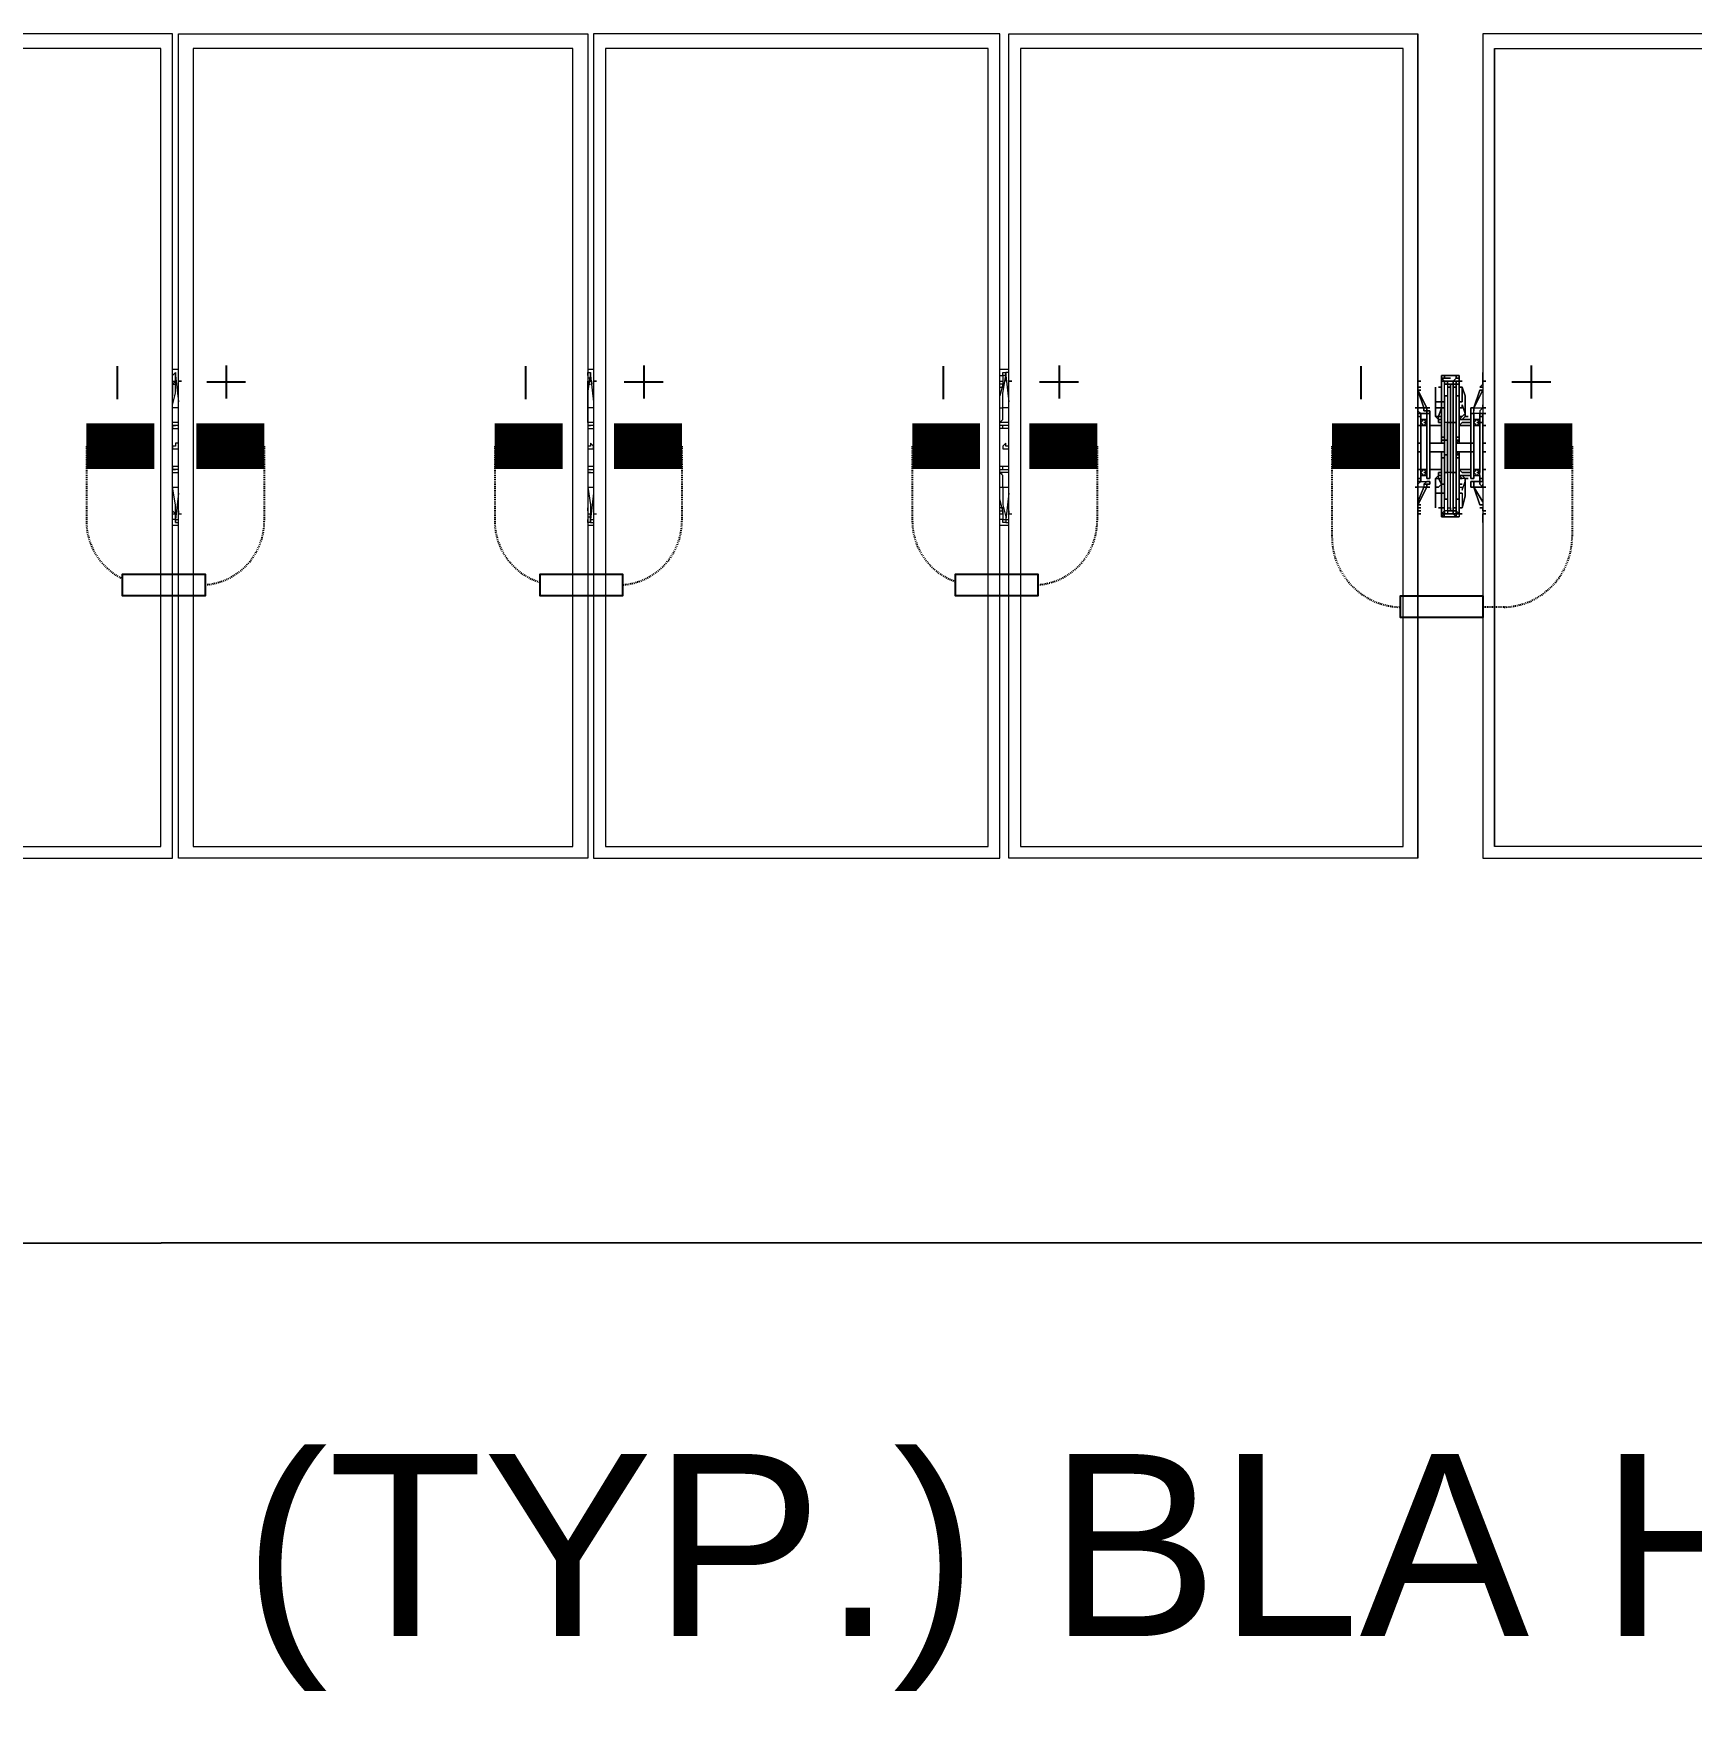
# Model space of a CAD drawing. Header units: feet. Extents: x -12372 to 90117, y -14865 to 4121.
# Drawn here: x 783.2 to 965.3, y 1225.2 to 1411.2 of the extents above; entities that cross this region are included whole.
import ezdxf
from ezdxf import colors
from ezdxf.entities.mleader import LeaderData, LeaderLine
from ezdxf.lldxf.tags import DXFTag
from ezdxf.math import Vec2, Vec3

# ---------------------------------------------------------------- set-up
doc = ezdxf.new("R2010")
doc.units = ezdxf.units.FT
doc.header["$MEASUREMENT"] = 0
doc.linetypes.add('HIDDEN', pattern=[0.375, 0.25, -0.125])
for name, color, linetype in [('E-DC HARNESS-POS', 10, 'DC HARNESS CABLE'), ('E-HARN-COMP', 8, 'Continuous'), ('E-TRNK-CABL-NEG', 6, 'HIDDEN'), ('E-TRUNK-CABLE-POS', 6, 'HIDDEN'), ('G-ANNO-TEXT', 1, 'Continuous'), ('Polarity-Text', 7, 'Continuous')]:
    doc.layers.add(name, color=color, linetype=linetype)
doc.styles.add('NEI-A', font='arial.ttf')
doc.styles.get("Standard").update_dxf_attribs({"font": 'arial.ttf'})
tags = doc.linetypes.add('DC HARNESS CABLE', pattern='A,0.5,-0.2,["DH",Standard,S=0.1,R=0,X=-0.1,Y=-0.05],-0.2', length=0.9).pattern_tags.tags
tags[6] = DXFTag(74, 10)

# ---------------------------------------------------------------- blocks, each defined once
blk = doc.blocks.new('A$Cc93f9aa1')
at = {"lineweight": 5}
for points in [[(3.13821, 0), (3.3682, 0), (3.3682, 0.46665), (3.13821, 0.46665)], [(3.60319, 0.46665), (3.60319, 0), (3.37153, 0), (3.37153, 0.46665)], [(3.83651, 0.46665), (3.60652, 0.46665), (3.60652, 0), (3.83651, 0)], [(4.07317, 0), (3.84151, 0), (3.84151, 0.46665), (4.07317, 0.46665)], [(4.10983, 0), (4.33982, 0), (4.33982, 0.46665), (4.10983, 0.46665)], [(3.36153, 0.00667), (3.36153, 0.45831), (3.14487, 0.45831), (3.14487, 0.00667)], [(3.59485, 0.45831), (3.37986, 0.45831), (3.37986, 0.00667), (3.59485, 0.00667)], [(3.82984, 0.00667), (3.82984, 0.45831), (3.61319, 0.45831), (3.61319, 0.00667)], [(4.06483, 0.00667), (4.06483, 0.45831), (3.84818, 0.45831), (3.84818, 0.00667)], [(4.1165, 0.45831), (4.33316, 0.45831), (4.33316, 0.00667), (4.1165, 0.00667)], [(3.36986, 0.27499), (3.36986, 0.27332)], [(4.07317, 0.26666), (4.07317, 0.26999), (4.07317, 0.27499), (4.07317, 0.26999)], [(4.09483, 0.26832), (4.0965, 0.26832), (4.09483, 0.26832), (4.09317, 0.26832), (4.09317, 0.26999), (4.09483, 0.26999), (4.0965, 0.26999), (4.09483, 0.26999), (4.09483, 0.26832), (4.09317, 0.26832), (4.0915, 0.26832), (4.08983, 0.26832), (4.08983, 0.26999), (4.08817, 0.26999), (4.0865, 0.26999), (4.08817, 0.26999), (4.08983, 0.26999), (4.08983, 0.26832), (4.0915, 0.26832), (4.0915, 0.26666), (4.0915, 0.24666), (4.08983, 0.24666), (4.08983, 0.21832), (4.08817, 0.21832), (4.08817, 0.24666), (4.08817, 0.21832), (4.08983, 0.21832), (4.08983, 0.24666), (4.0915, 0.24666), (4.0915, 0.26666), (4.08983, 0.26666), (4.0915, 0.26666), (4.0915, 0.26832), (4.08983, 0.26832), (4.08817, 0.26832), (4.08817, 0.26999), (4.0865, 0.26999), (4.0865, 0.27332), (4.0865, 0.27166), (4.08817, 0.26999), (4.0865, 0.26999), (4.08817, 0.26999), (4.08983, 0.26999), (4.0915, 0.26999), (4.08983, 0.26999), (4.08817, 0.26999), (4.0865, 0.27166), (4.08817, 0.27166), (4.0865, 0.27166), (4.08817, 0.27166), (4.08983, 0.27166), (4.0915, 0.27166), (4.08983, 0.27166), (4.08817, 0.27166), (4.0865, 0.27166), (4.0865, 0.27332), (4.0865, 0.26999), (4.08817, 0.26999), (4.08817, 0.26832), (4.08983, 0.26832), (4.0915, 0.26832), (4.09317, 0.26832), (4.09483, 0.26832), (4.09483, 0.26999), (4.09317, 0.26999), (4.09483, 0.27166), (4.0965, 0.27166), (4.09483, 0.27166), (4.09483, 0.27332), (4.0965, 0.27332), (4.09483, 0.27332), (4.09483, 0.27166), (4.09317, 0.26999), (4.09483, 0.26999), (4.09317, 0.26999), (4.0915, 0.26999), (4.08983, 0.26999), (4.0915, 0.26999), (4.09317, 0.26999), (4.09483, 0.26999), (4.0965, 0.26999), (4.0965, 0.27332), (4.09483, 0.27332), (4.08983, 0.27332), (4.0865, 0.27332), (4.08817, 0.27332), (4.0865, 0.27332), (4.08983, 0.27332), (4.09483, 0.27332), (4.0965, 0.27332), (4.0965, 0.26999), (4.09817, 0.26999), (4.0965, 0.26999), (4.09483, 0.26999), (4.09317, 0.26999), (4.09483, 0.26999), (4.0965, 0.26999), (4.0965, 0.26166), (4.09483, 0.26166), (4.0965, 0.26166), (4.0965, 0.23832), (4.09483, 0.23832), (4.0965, 0.23832), (4.0965, 0.23666), (4.09483, 0.23499), (4.0965, 0.23499), (4.09483, 0.23499), (4.10317, 0.23499), (4.10483, 0.23499), (4.10317, 0.23499), (4.10317, 0.22999), (4.10317, 0.23499), (4.09483, 0.23499), (4.0965, 0.23499), (4.09483, 0.23499), (4.0965, 0.23666), (4.0965, 0.23832), (4.0965, 0.26166), (4.0965, 0.26999), (4.09483, 0.26999), (4.0965, 0.26999), (4.09483, 0.26999), (4.09317, 0.26999), (4.09317, 0.26832)], [(4.0865, 0.23832), (4.08817, 0.23832), (4.0865, 0.23832), (4.0865, 0.26166), (4.0865, 0.26999), (4.0865, 0.26166)], [(4.0965, 0.27166), (4.09483, 0.27166)], [(4.10983, 0.26999), (4.10983, 0.26832), (4.10817, 0.26666), (4.10983, 0.26832), (4.10983, 0.26999), (4.10983, 0.27499)], [(4.07483, 0.25166), (4.07483, 0.24999), (4.07317, 0.24999), (4.07317, 0.25166), (4.07483, 0.25166), (4.07317, 0.25332), (4.07317, 0.25499), (4.0765, 0.25499), (4.07817, 0.25499), (4.07317, 0.26499), (4.07817, 0.25499), (4.0765, 0.25499), (4.0765, 0.25332), (4.07817, 0.25332), (4.07817, 0.25166)], [(4.08317, 0.26666), (4.08317, 0.25832), (4.08317, 0.25666), (4.08317, 0.25499), (4.0865, 0.25499), (4.08317, 0.25499), (4.08317, 0.25666), (4.08317, 0.25832), (4.0865, 0.25832), (4.0865, 0.26666), (4.0865, 0.25832), (4.0865, 0.25499), (4.08483, 0.24999), (4.08317, 0.24999), (4.08317, 0.25666), (4.08317, 0.24999), (4.08483, 0.24999), (4.0865, 0.25499), (4.0865, 0.25832), (4.08317, 0.25832)], [(4.08317, 0.26666), (4.08317, 0.24999)], [(4.08317, 0.25166), (4.08317, 0.24999), (4.08317, 0.25999), (4.08317, 0.24999)], [(4.0865, 0.26666), (4.08483, 0.26666)], [(4.08983, 0.26832), (4.08983, 0.24666), (4.08817, 0.24666), (4.08817, 0.26832)], [(4.08983, 0.26832), (4.08983, 0.24666), (4.08817, 0.24666), (4.08817, 0.26832)], [(4.08983, 0.26166), (4.08817, 0.26166)], [(4.08983, 0.26166), (4.08817, 0.26166)], [(4.09317, 0.21832), (4.09317, 0.24666), (4.09483, 0.24666), (4.09483, 0.26832), (4.09317, 0.26832), (4.09317, 0.24666), (4.0915, 0.24666), (4.0915, 0.21832), (4.09317, 0.21832), (4.09317, 0.19666), (4.0915, 0.19666), (4.08983, 0.19666), (4.0915, 0.19666), (4.09317, 0.19666), (4.09483, 0.19666), (4.09317, 0.19666), (4.09483, 0.19666), (4.09317, 0.19666), (4.09317, 0.21832), (4.0915, 0.21832), (4.0915, 0.24666), (4.09317, 0.24666), (4.09317, 0.26832), (4.09483, 0.26832), (4.09483, 0.24666), (4.09317, 0.24666), (4.09317, 0.21832), (4.09483, 0.21832), (4.09483, 0.24666), (4.09483, 0.21832)], [(4.09483, 0.26666), (4.09317, 0.26666)], [(4.0965, 0.26166), (4.09483, 0.26166)], [(4.0965, 0.25499), (4.0965, 0.25832), (4.09817, 0.25832), (4.09817, 0.26666), (4.0965, 0.26666), (4.09817, 0.26666), (4.09817, 0.25832), (4.0965, 0.25832), (4.0965, 0.26666), (4.0965, 0.25832), (4.0965, 0.25499), (4.09817, 0.25499), (4.09817, 0.25666), (4.09983, 0.25166), (4.09817, 0.25666), (4.09817, 0.25499)], [(4.09983, 0.24999), (4.09983, 0.26166), (4.09817, 0.26666), (4.09983, 0.26166), (4.09983, 0.24999), (4.09983, 0.25166)], [(4.09983, 0.24999), (4.09983, 0.25999), (4.09983, 0.24999), (4.09817, 0.24832), (4.09983, 0.24999), (4.1015, 0.24999)], [(4.10483, 0.25332), (4.10483, 0.25499), (4.10817, 0.26499), (4.10483, 0.25499), (4.10983, 0.25499), (4.10817, 0.25332), (4.10817, 0.25166), (4.10483, 0.25166), (4.10483, 0.25332), (4.10483, 0.25499), (4.10983, 0.25499), (4.10817, 0.25332), (4.10817, 0.25166), (4.10483, 0.25166)], [(4.07317, 0.25166), (4.07317, 0.24999), (4.07483, 0.24999), (4.07483, 0.25166), (4.07817, 0.25166), (4.07817, 0.25332), (4.0765, 0.25332), (4.0765, 0.25499), (4.07317, 0.25499), (4.07317, 0.25332), (4.07483, 0.25166)], [(4.07483, 0.21499), (4.07483, 0.21332), (4.07483, 0.21499), (4.07317, 0.21499), (4.07317, 0.24999), (4.07317, 0.21499)], [(4.07817, 0.25166), (4.07983, 0.25166), (4.07983, 0.25332), (4.07817, 0.25332), (4.07817, 0.25499), (4.07983, 0.25499), (4.07817, 0.25499), (4.07817, 0.25332), (4.0765, 0.25332), (4.07817, 0.25332), (4.07817, 0.25499), (4.07817, 0.25332), (4.07983, 0.25332), (4.07983, 0.25166), (4.07817, 0.25166), (4.07983, 0.25166), (4.07983, 0.21499), (4.07817, 0.21499), (4.07983, 0.21499), (4.07983, 0.25166)], [(4.08483, 0.24999), (4.08317, 0.24999), (4.08483, 0.24832), (4.08317, 0.24999), (4.08483, 0.24832)], [(4.0965, 0.25499), (4.0965, 0.24999), (4.0965, 0.24832), (4.09817, 0.24999), (4.0965, 0.24832), (4.0965, 0.24999), (4.09817, 0.24999), (4.09983, 0.25166), (4.09817, 0.24999), (4.0965, 0.24999)], [(4.09983, 0.24999), (4.09817, 0.24832), (4.0965, 0.24832), (4.10317, 0.24832), (4.0965, 0.24832), (4.09817, 0.24832), (4.09983, 0.24832), (4.09817, 0.24832)], [(4.09983, 0.25666), (4.09983, 0.25832)], [(4.10483, 0.25499), (4.10317, 0.25499), (4.10483, 0.25499), (4.10483, 0.25332), (4.10483, 0.25499), (4.10317, 0.25499)], [(4.10483, 0.21499), (4.10317, 0.21499), (4.10317, 0.25166), (4.10483, 0.25166), (4.10317, 0.25166), (4.10317, 0.25499), (4.10317, 0.25166), (4.10483, 0.25166), (4.10317, 0.25166), (4.10317, 0.21499)], [(4.1115, 0.25166), (4.10983, 0.25166), (4.10983, 0.24999), (4.10983, 0.25166), (4.10817, 0.25166), (4.10983, 0.25166)], [(4.10817, 0.24999), (4.10817, 0.25166), (4.10817, 0.24999), (4.10983, 0.24999), (4.10983, 0.21499), (4.10817, 0.21499), (4.10983, 0.21499), (4.10983, 0.24999)], [(4.07483, 0.24499), (4.07317, 0.24499), (4.07483, 0.24499), (4.0765, 0.24499), (4.07817, 0.24666), (4.07817, 0.24832), (4.0765, 0.24832), (4.07483, 0.24832), (4.07483, 0.24666)], [(4.0765, 0.24832), (4.07483, 0.24666), (4.0765, 0.24499), (4.07817, 0.24666)], [(4.07483, 0.24666), (4.07483, 0.24832), (4.0765, 0.24832), (4.07817, 0.24832), (4.07817, 0.24666), (4.0765, 0.24499), (4.07483, 0.24499)], [(4.0765, 0.24832), (4.07483, 0.24666), (4.0765, 0.24499), (4.07817, 0.24666)], [(4.0765, 0.24499), (4.07483, 0.24499), (4.07483, 0.24666), (4.07483, 0.24832), (4.0765, 0.24832), (4.07817, 0.24832), (4.07817, 0.24666), (4.07817, 0.24499), (4.0765, 0.24499), (4.07817, 0.24499), (4.07817, 0.24666), (4.0765, 0.24666), (4.07817, 0.24666), (4.0765, 0.24666), (4.07817, 0.24666), (4.0765, 0.24666), (4.07817, 0.24666), (4.0765, 0.24666), (4.07817, 0.24666), (4.0765, 0.24666), (4.07817, 0.24666), (4.0765, 0.24666), (4.07817, 0.24666), (4.0765, 0.24666), (4.07817, 0.24666), (4.0765, 0.24666), (4.07817, 0.24666), (4.07817, 0.24832), (4.0765, 0.24832), (4.07483, 0.24832), (4.07483, 0.24666), (4.07483, 0.24499)], [(4.07817, 0.24666), (4.0765, 0.24666)], [(4.07983, 0.24499), (4.0865, 0.24499)], [(4.08483, 0.24832), (4.08483, 0.24666), (4.0865, 0.24666), (4.08483, 0.24666), (4.08483, 0.24832), (4.0865, 0.24832), (4.08483, 0.24832), (4.0865, 0.24832)], [(4.0965, 0.24832), (4.09817, 0.24832)], [(4.10317, 0.24666), (4.09817, 0.24666), (4.0965, 0.24499), (4.10317, 0.24499), (4.0965, 0.24499), (4.09817, 0.24666)], [(4.1065, 0.24832), (4.10483, 0.24666), (4.1065, 0.24499), (4.10817, 0.24666)], [(4.10483, 0.24666), (4.10483, 0.24832), (4.1065, 0.24832), (4.10817, 0.24832), (4.10817, 0.24666), (4.1065, 0.24499), (4.10483, 0.24499), (4.10483, 0.24666), (4.10483, 0.24832), (4.10483, 0.24666), (4.10483, 0.24499), (4.1065, 0.24499), (4.10817, 0.24666), (4.10817, 0.24832), (4.1065, 0.24832), (4.10483, 0.24832)], [(4.1065, 0.24832), (4.10483, 0.24666), (4.1065, 0.24499), (4.10817, 0.24666)], [(4.1115, 0.24499), (4.10983, 0.24499)], [(3.37153, 0.23499), (3.36986, 0.23499), (3.36986, 0.23332), (3.3682, 0.23332), (3.3682, 0.23166), (3.36986, 0.23166), (3.37153, 0.23166), (3.37153, 0.23332)], [(3.60485, 0.23499), (3.60485, 0.23332), (3.60319, 0.23332), (3.60319, 0.23166), (3.60485, 0.23166), (3.60652, 0.23166), (3.60652, 0.23332)], [(3.83984, 0.23499), (3.83818, 0.23332), (3.83818, 0.23166), (3.84151, 0.23166), (3.84151, 0.23332), (3.83984, 0.23332)], [(4.07483, 0.23499), (4.07317, 0.23499)], [(4.07483, 0.23499), (4.07317, 0.23499)], [(4.07983, 0.23499), (4.08817, 0.23499), (4.0865, 0.23499), (4.08817, 0.23499), (4.07983, 0.23499), (4.07983, 0.22999)], [(4.0865, 0.23832), (4.0865, 0.23666), (4.0865, 0.23499), (4.08817, 0.23499), (4.0865, 0.23499), (4.0865, 0.23832), (4.0865, 0.23666), (4.08817, 0.23666), (4.0865, 0.23666), (4.0865, 0.23499), (4.08817, 0.23499), (4.0865, 0.23499)], [(4.0965, 0.23666), (4.0965, 0.23499), (4.09817, 0.23499), (4.0965, 0.23499), (4.0965, 0.23666), (4.09483, 0.23666), (4.0965, 0.23666), (4.0965, 0.23832), (4.0965, 0.23666), (4.09483, 0.23666)], [(4.1115, 0.23499), (4.10983, 0.23499)], [(4.1115, 0.23499), (4.10983, 0.23499)], [(4.07483, 0.22999), (4.07317, 0.22999)], [(4.07483, 0.22999), (4.07317, 0.22999)], [(4.08817, 0.22999), (4.07983, 0.22999), (4.08817, 0.22999), (4.0865, 0.22999), (4.08817, 0.22999), (4.0865, 0.22999)], [(4.0865, 0.22999), (4.08817, 0.22999), (4.0865, 0.22999), (4.0865, 0.22666), (4.0865, 0.22999), (4.0865, 0.22666)], [(4.0865, 0.22666), (4.0865, 0.20333), (4.0865, 0.19499), (4.0865, 0.20333), (4.0865, 0.22666), (4.08817, 0.22666)], [(4.10483, 0.22999), (4.10317, 0.22999), (4.09483, 0.22999), (4.0965, 0.22999), (4.09483, 0.22999), (4.0965, 0.22999), (4.0965, 0.22666), (4.0965, 0.22832), (4.09483, 0.22999), (4.10317, 0.22999)], [(4.0965, 0.22666), (4.0965, 0.22999), (4.09483, 0.22999), (4.0965, 0.22832)], [(4.0965, 0.22999), (4.09483, 0.22999)], [(4.0965, 0.22666), (4.09483, 0.22666), (4.0965, 0.22666), (4.0965, 0.20333), (4.09483, 0.20333), (4.0965, 0.20333)], [(4.09817, 0.22999), (4.0965, 0.22999)], [(4.1115, 0.22999), (4.10983, 0.22999)], [(4.1115, 0.22999), (4.10983, 0.22999)], [(4.07483, 0.21666), (4.0765, 0.21666), (4.07817, 0.21832), (4.07817, 0.21999), (4.0765, 0.21999), (4.07483, 0.21999), (4.07317, 0.21999), (4.07483, 0.21999), (4.07483, 0.21832), (4.07483, 0.21999), (4.07483, 0.21832), (4.07483, 0.21666), (4.0765, 0.21666)], [(4.07317, 0.21499), (4.07317, 0.21332)], [(4.0765, 0.21166), (4.0765, 0.20999), (4.07817, 0.20999), (4.07317, 0.19999), (4.07817, 0.20999), (4.0765, 0.20999), (4.07317, 0.20999), (4.07317, 0.21166), (4.07483, 0.21332), (4.07817, 0.21332), (4.0765, 0.21166), (4.0765, 0.20999), (4.07317, 0.20999), (4.07317, 0.21166), (4.07483, 0.21332), (4.07817, 0.21332)], [(4.0765, 0.21999), (4.07483, 0.21832), (4.0765, 0.21666), (4.07817, 0.21832)], [(4.0765, 0.21999), (4.07483, 0.21832), (4.0765, 0.21666), (4.07817, 0.21832)], [(4.0765, 0.21999), (4.07483, 0.21999), (4.0765, 0.21999), (4.07817, 0.21999), (4.07817, 0.21832), (4.07817, 0.21666), (4.0765, 0.21666), (4.07817, 0.21666), (4.07817, 0.21832), (4.0765, 0.21832), (4.07817, 0.21832), (4.0765, 0.21832), (4.07817, 0.21832), (4.0765, 0.21832), (4.07817, 0.21832), (4.0765, 0.21832), (4.07817, 0.21832), (4.0765, 0.21832), (4.07817, 0.21832), (4.0765, 0.21832), (4.07817, 0.21832), (4.0765, 0.21832), (4.07817, 0.21832), (4.0765, 0.21832), (4.07817, 0.21832), (4.07817, 0.21999), (4.0765, 0.21999), (4.07483, 0.21999), (4.07483, 0.21832), (4.07483, 0.21666), (4.07483, 0.21832), (4.07483, 0.21666), (4.0765, 0.21666), (4.07817, 0.21832), (4.07817, 0.21999)], [(4.07817, 0.21832), (4.0765, 0.21832)], [(4.07983, 0.20999), (4.07817, 0.20999), (4.07817, 0.21166), (4.0765, 0.21166), (4.07817, 0.21166), (4.07817, 0.20999)], [(4.07817, 0.21332), (4.07983, 0.21332), (4.07983, 0.21166), (4.07817, 0.21166), (4.07817, 0.20999), (4.07817, 0.21166), (4.07983, 0.21166), (4.07983, 0.21332)], [(4.0865, 0.21999), (4.07983, 0.21999)], [(4.08317, 0.21332), (4.08317, 0.20832), (4.08317, 0.21332), (4.08317, 0.21499), (4.08483, 0.21499), (4.08483, 0.21666), (4.08317, 0.21499), (4.08317, 0.21332), (4.08317, 0.21499), (4.08483, 0.21499), (4.0865, 0.21166), (4.08483, 0.20999), (4.08317, 0.20999), (4.08317, 0.20832), (4.08317, 0.20666), (4.08317, 0.20832), (4.08317, 0.20999), (4.08483, 0.20999), (4.0865, 0.21166), (4.08483, 0.21499), (4.08483, 0.21666), (4.08317, 0.21499), (4.08483, 0.21666), (4.08317, 0.21499), (4.08317, 0.20499), (4.08317, 0.21499)], [(4.0865, 0.21666), (4.08483, 0.21666), (4.08317, 0.21499), (4.08317, 0.20499), (4.08317, 0.21499), (4.08483, 0.21666), (4.0865, 0.21666), (4.08483, 0.21666), (4.0865, 0.21666), (4.08483, 0.21666), (4.0865, 0.21666), (4.08483, 0.21666)], [(4.0865, 0.21832), (4.08483, 0.21832), (4.08483, 0.21666), (4.08483, 0.21832)], [(4.09317, 0.19499), (4.09317, 0.19666), (4.09483, 0.19666), (4.09483, 0.21832), (4.09483, 0.19666), (4.09317, 0.19666), (4.09317, 0.19499), (4.09483, 0.19499)], [(4.09817, 0.21832), (4.10317, 0.21832), (4.09817, 0.21832), (4.0965, 0.21999), (4.10317, 0.21999), (4.0965, 0.21999)], [(4.0965, 0.21499), (4.0965, 0.21666), (4.10317, 0.21666), (4.0965, 0.21666)], [(4.0965, 0.21666), (4.09817, 0.21499), (4.0965, 0.21666), (4.09817, 0.21666)], [(4.09983, 0.21666), (4.09817, 0.21666), (4.09983, 0.21499), (4.09817, 0.21666), (4.0965, 0.21666), (4.09817, 0.21666)], [(4.09817, 0.19833), (4.0965, 0.19833), (4.09817, 0.19833), (4.09983, 0.20499), (4.09983, 0.21499), (4.09983, 0.21332), (4.09983, 0.21499), (4.09983, 0.20499)], [(4.09817, 0.20832), (4.09983, 0.21332), (4.09983, 0.21499), (4.0965, 0.21499), (4.0965, 0.21166), (4.0965, 0.20999), (4.09817, 0.20999)], [(4.09817, 0.20832), (4.09983, 0.21332), (4.09983, 0.21499), (4.0965, 0.21499), (4.0965, 0.21166), (4.0965, 0.20999), (4.09817, 0.20999)], [(4.09817, 0.21666), (4.09983, 0.21499)], [(4.09983, 0.21499), (4.09983, 0.20499), (4.09983, 0.21499), (4.1015, 0.21499)], [(4.10483, 0.21332), (4.10317, 0.21332), (4.10317, 0.20999), (4.10483, 0.20999), (4.10483, 0.21166), (4.10483, 0.21332), (4.10483, 0.21166), (4.10483, 0.20999), (4.10317, 0.20999), (4.10317, 0.21332), (4.10483, 0.21332), (4.10817, 0.21332), (4.10817, 0.21499), (4.10817, 0.21332)], [(4.10317, 0.20999), (4.10483, 0.20999), (4.10483, 0.21166), (4.10483, 0.20999)], [(4.10483, 0.21999), (4.10483, 0.21832), (4.10483, 0.21666), (4.1065, 0.21666), (4.10817, 0.21832), (4.10817, 0.21999), (4.1065, 0.21999)], [(4.1065, 0.21999), (4.10483, 0.21832), (4.1065, 0.21666), (4.10817, 0.21832)], [(4.10483, 0.21999), (4.10483, 0.21832), (4.10483, 0.21666), (4.10483, 0.21832), (4.10483, 0.21999), (4.1065, 0.21999)], [(4.1065, 0.21999), (4.10483, 0.21832), (4.1065, 0.21666), (4.10817, 0.21832)], [(4.10483, 0.20999), (4.10983, 0.20999), (4.10817, 0.21166), (4.10817, 0.21332), (4.10983, 0.21332), (4.10983, 0.21499), (4.10983, 0.21332), (4.10817, 0.21332), (4.10817, 0.21166), (4.10983, 0.20999), (4.10483, 0.20999), (4.10817, 0.19999)], [(4.10817, 0.21999), (4.10817, 0.21832), (4.10817, 0.21999), (4.1065, 0.21999)], [(4.10817, 0.21832), (4.1065, 0.21832)], [(4.10817, 0.21832), (4.1065, 0.21832)], [(4.1115, 0.21999), (4.10983, 0.21999)], [(4.08317, 0.19833), (4.08317, 0.20499), (4.08317, 0.19833), (4.08317, 0.20666), (4.0865, 0.20666), (4.0865, 0.19833), (4.08483, 0.19833), (4.0865, 0.19833), (4.0865, 0.20666), (4.08317, 0.20666)], [(4.0865, 0.20999), (4.0865, 0.20666)], [(4.08983, 0.20333), (4.08817, 0.20333)], [(4.08983, 0.20333), (4.08817, 0.20333)], [(4.09483, 0.19499), (4.09483, 0.19666), (4.09483, 0.19499), (4.0965, 0.19499), (4.0965, 0.19333), (4.09483, 0.19333), (4.0965, 0.19333), (4.09483, 0.19333), (4.09483, 0.19499), (4.0965, 0.19499), (4.0965, 0.20333), (4.0965, 0.19499), (4.09817, 0.19499), (4.0965, 0.19499), (4.0965, 0.19333), (4.09483, 0.19333), (4.09317, 0.19499), (4.0915, 0.19499), (4.09317, 0.19499), (4.09483, 0.19499), (4.09317, 0.19499)], [(4.0965, 0.20333), (4.09483, 0.20333)], [(4.0965, 0.20666), (4.0965, 0.20999)], [(4.09817, 0.19833), (4.0965, 0.19833), (4.0965, 0.20666), (4.09817, 0.20666)], [(4.09817, 0.19833), (4.0965, 0.19833), (4.0965, 0.20666), (4.09817, 0.20666)], [(4.09983, 0.20666), (4.09983, 0.20832)], [(4.07317, 0.19666), (4.07317, 0.19833)], [(4.07317, 0.18999), (4.07317, 0.19499)], [(4.08817, 0.19833), (4.0865, 0.19833)], [(4.09317, 0.19333), (4.08817, 0.19333), (4.0865, 0.19333), (4.08817, 0.19333), (4.0865, 0.19333), (4.0865, 0.19499), (4.08817, 0.19499), (4.08817, 0.19666), (4.08817, 0.19499), (4.0865, 0.19499), (4.0865, 0.19333), (4.08817, 0.19333)], [(4.0915, 0.19833), (4.0915, 0.19666), (4.08983, 0.19666), (4.0915, 0.19666)], [(4.09483, 0.19833), (4.09317, 0.19833)], [(4.0965, 0.19499), (4.09483, 0.19499), (4.09483, 0.19333), (4.0965, 0.19333), (4.09483, 0.19333), (4.09317, 0.19499), (4.09483, 0.19499), (4.09317, 0.19499), (4.09483, 0.19499), (4.09483, 0.19666)], [(4.10817, 0.19833), (4.10983, 0.19833), (4.10983, 0.19666), (4.10983, 0.19833)], [(4.10983, 0.18999), (4.10983, 0.19499)]]:
    blk.add_lwpolyline(points, close=True, dxfattribs=at)
for points in [[(4.07317, 0), (4.07317, 0.46665)], [(4.10983, 0.46665), (4.10983, 0)], [(4.06483, 0.00667), (4.06483, 0.45831)], [(4.1165, 0.45831), (4.1165, 0.00667)], [(3.37153, 0.27666), (3.3682, 0.27666)], [(3.36986, 0.25499), (3.3682, 0.25499), (3.3682, 0.25666), (3.36986, 0.26332), (3.36986, 0.27332), (3.36986, 0.26999), (3.3682, 0.26832)], [(3.37153, 0.26999), (3.37153, 0.27332)], [(3.60652, 0.27666), (3.60319, 0.27666)], [(3.60485, 0.26999), (3.60485, 0.27332), (3.60485, 0.27499), (3.60485, 0.27332), (3.60485, 0.27166), (3.60319, 0.27166), (3.60319, 0.26832)], [(3.60485, 0.25499), (3.60319, 0.25499), (3.60319, 0.26332), (3.60485, 0.27332)], [(3.84151, 0.27666), (3.83651, 0.27666)], [(3.83651, 0.25499), (3.83818, 0.25499), (3.83818, 0.26332), (3.83984, 0.27332)], [(3.84151, 0.27499), (3.83984, 0.27499), (3.83984, 0.27332), (3.83818, 0.27332), (3.83818, 0.26999), (3.83818, 0.26832)], [(3.83984, 0.26999), (3.83984, 0.27332), (3.83984, 0.27499)], [(4.08817, 0.26999), (4.08983, 0.26999), (4.08817, 0.26999)], [(4.08817, 0.26999), (4.08983, 0.26999), (4.08817, 0.26999)], [(4.09483, 0.26999), (4.09483, 0.26999)], [(4.09483, 0.26999), (4.09483, 0.26999)], [(4.07317, 0.26666), (4.07317, 0.26666)], [(4.07317, 0.26666), (4.07317, 0.26666)], [(4.08317, 0.25999), (4.08317, 0.25999)], [(4.08317, 0.25999), (4.08317, 0.25999)], [(4.09817, 0.25999), (4.09817, 0.25999)], [(4.09817, 0.25999), (4.09817, 0.25999)], [(4.10983, 0.26666), (4.10983, 0.26666)], [(4.10983, 0.26666), (4.10983, 0.26666)], [(3.36986, 0.24666), (3.3682, 0.24666), (3.3682, 0.25499)], [(3.60485, 0.24666), (3.60319, 0.24666), (3.60319, 0.25499)], [(3.83984, 0.24666), (3.83818, 0.24666), (3.83651, 0.24666), (3.83818, 0.24832), (3.83818, 0.25499)], [(4.07817, 0.25166), (4.07817, 0.25166)], [(4.07817, 0.25166), (4.07817, 0.25166)], [(4.07983, 0.25166), (4.07983, 0.25166)], [(4.07983, 0.25166), (4.07983, 0.25166)], [(4.08317, 0.24999), (4.08483, 0.24832)], [(4.08317, 0.24999), (4.08483, 0.24832)], [(4.08317, 0.24999), (4.08483, 0.24832)], [(4.08317, 0.24999), (4.08483, 0.24999)], [(4.08483, 0.24832), (4.08483, 0.24999)], [(4.10317, 0.25166), (4.10317, 0.25166)], [(4.10317, 0.25166), (4.10317, 0.25166)], [(3.37153, 0.24666), (3.3682, 0.24666)], [(3.37153, 0.24499), (3.3682, 0.24499), (3.36986, 0.24499)], [(3.3682, 0.24499), (3.3682, 0.24332), (3.37153, 0.24332)], [(3.60652, 0.24666), (3.60319, 0.24666)], [(3.60652, 0.24499), (3.60319, 0.24499), (3.60485, 0.24499)], [(3.60319, 0.24499), (3.60319, 0.24332), (3.60652, 0.24332)], [(3.84151, 0.24666), (3.83651, 0.24666)], [(3.84151, 0.24499), (3.83818, 0.24499), (3.83651, 0.24499)], [(3.84151, 0.24332), (3.83818, 0.24332), (3.83651, 0.24332)], [(3.83818, 0.24332), (3.83818, 0.24499)], [(4.07483, 0.24832), (4.07483, 0.24832)], [(4.07483, 0.24832), (4.07483, 0.24832)], [(4.07483, 0.24666), (4.07483, 0.24666)], [(4.07483, 0.24666), (4.07483, 0.24666)], [(4.07483, 0.24499), (4.07483, 0.24499)], [(4.07483, 0.24499), (4.07483, 0.24499)], [(4.0765, 0.24832), (4.0765, 0.24832)], [(4.0765, 0.24832), (4.0765, 0.24832)], [(4.0765, 0.24499), (4.07817, 0.24499)], [(4.0765, 0.24499), (4.0765, 0.24499)], [(4.0765, 0.24499), (4.07817, 0.24499)], [(4.0765, 0.24499), (4.0765, 0.24499)], [(4.07817, 0.24832), (4.07817, 0.24832)], [(4.07817, 0.24832), (4.07817, 0.24832)], [(4.07817, 0.24666), (4.07817, 0.24666)], [(4.07817, 0.24666), (4.07817, 0.24666)], [(4.07817, 0.24499), (4.07817, 0.24499)], [(4.07817, 0.24499), (4.07817, 0.24499)], [(4.0865, 0.24832), (4.08483, 0.24832)], [(4.0865, 0.24832), (4.08483, 0.24832)], [(4.08483, 0.24832), (4.0865, 0.24832)], [(4.08483, 0.24832), (4.0865, 0.24832)], [(4.10483, 0.24832), (4.1065, 0.24832), (4.10817, 0.24832), (4.10817, 0.24666), (4.10817, 0.24499), (4.1065, 0.24499), (4.10483, 0.24499), (4.10483, 0.24666), (4.10483, 0.24499)], [(4.10483, 0.24832), (4.10483, 0.24832)], [(4.10483, 0.24499), (4.1065, 0.24499), (4.10817, 0.24499), (4.10817, 0.24666), (4.1065, 0.24666), (4.10817, 0.24666), (4.1065, 0.24666), (4.10817, 0.24666), (4.1065, 0.24666), (4.10817, 0.24666), (4.1065, 0.24666), (4.10817, 0.24666), (4.1065, 0.24666), (4.10817, 0.24666), (4.1065, 0.24666), (4.10817, 0.24666), (4.1065, 0.24666), (4.10817, 0.24666), (4.1065, 0.24666), (4.10817, 0.24666), (4.1065, 0.24666), (4.10817, 0.24666), (4.10983, 0.24666), (4.10817, 0.24666), (4.10817, 0.24832), (4.1065, 0.24832), (4.10483, 0.24832)], [(4.10483, 0.24832), (4.10483, 0.24832)], [(4.10483, 0.24666), (4.10483, 0.24666)], [(4.10483, 0.24666), (4.10483, 0.24666)], [(4.10483, 0.24499), (4.10483, 0.24499)], [(4.10483, 0.24499), (4.10483, 0.24499)], [(4.1065, 0.24832), (4.1065, 0.24832)], [(4.1065, 0.24832), (4.1065, 0.24832)], [(4.1065, 0.24499), (4.1065, 0.24499)], [(4.1065, 0.24499), (4.1065, 0.24499)], [(4.10817, 0.24832), (4.10817, 0.24832)], [(4.10817, 0.24832), (4.10817, 0.24832)], [(4.10817, 0.24666), (4.10817, 0.24666)], [(4.10817, 0.24666), (4.10817, 0.24666)], [(4.10817, 0.24499), (4.10817, 0.24499)], [(4.10817, 0.24499), (4.10817, 0.24499)], [(3.37153, 0.22166), (3.3682, 0.22166), (3.3682, 0.21999)], [(3.60652, 0.22166), (3.60319, 0.22166), (3.60319, 0.21999), (3.60652, 0.21999)], [(3.84151, 0.22166), (3.83818, 0.22166), (3.83651, 0.22166)], [(3.83818, 0.21999), (3.83818, 0.22166)], [(4.0865, 0.22999), (4.08817, 0.22999)], [(4.0865, 0.22999), (4.08817, 0.22999)], [(4.0865, 0.22999), (4.08817, 0.22999)], [(4.0865, 0.22999), (4.08817, 0.22999)], [(4.0965, 0.22999), (4.09817, 0.22999)], [(4.0965, 0.22999), (4.09817, 0.22999)], [(3.37153, 0.21999), (3.3682, 0.21999), (3.36986, 0.21999)], [(3.36986, 0.19166), (3.36986, 0.19999), (3.3682, 0.20999), (3.3682, 0.21832), (3.36986, 0.21832)], [(3.3682, 0.21832), (3.37153, 0.21832)], [(3.60485, 0.21832), (3.60319, 0.21832), (3.60319, 0.20999), (3.60485, 0.19999), (3.60485, 0.19166), (3.60652, 0.19166)], [(3.60319, 0.21832), (3.60652, 0.21832)], [(3.83651, 0.21999), (3.83818, 0.21999), (3.84151, 0.21999)], [(3.83818, 0.20999), (3.83818, 0.21666), (3.83651, 0.21832), (3.83818, 0.21832), (3.83651, 0.21832)], [(3.84151, 0.21832), (3.83818, 0.21832)], [(4.07317, 0.21332), (4.07483, 0.21332), (4.07317, 0.21332)], [(4.07317, 0.21332), (4.07483, 0.21332), (4.07317, 0.21332)], [(4.07483, 0.21999), (4.07483, 0.21999)], [(4.07483, 0.21999), (4.07483, 0.21999)], [(4.07483, 0.21832), (4.07483, 0.21832)], [(4.07483, 0.21832), (4.07483, 0.21832)], [(4.07483, 0.21666), (4.07483, 0.21666)], [(4.07483, 0.21666), (4.07483, 0.21666)], [(4.0765, 0.21999), (4.0765, 0.21999)], [(4.0765, 0.21999), (4.0765, 0.21999)], [(4.0765, 0.21666), (4.0765, 0.21666)], [(4.0765, 0.21666), (4.0765, 0.21666)], [(4.07817, 0.21999), (4.07817, 0.21999)], [(4.07817, 0.21999), (4.07817, 0.21999)], [(4.07817, 0.21832), (4.07817, 0.21832)], [(4.07817, 0.21832), (4.07817, 0.21832)], [(4.07817, 0.21666), (4.07817, 0.21666)], [(4.07817, 0.21666), (4.07817, 0.21666)], [(4.07817, 0.21499), (4.07817, 0.21499)], [(4.07817, 0.21499), (4.07817, 0.21499)], [(4.07983, 0.21499), (4.07983, 0.21499)], [(4.07983, 0.21499), (4.07983, 0.21499)], [(4.08983, 0.21832), (4.08983, 0.19666), (4.08817, 0.19666), (4.08817, 0.21832)], [(4.08983, 0.21832), (4.08983, 0.19666), (4.08817, 0.19666), (4.08817, 0.21832)], [(4.0915, 0.21832), (4.08983, 0.21832)], [(4.0915, 0.21832), (4.08983, 0.21832)], [(4.0915, 0.19833), (4.0915, 0.21832)], [(4.0915, 0.19833), (4.0915, 0.21832)], [(4.10317, 0.21499), (4.10317, 0.21499)], [(4.10317, 0.21499), (4.10317, 0.21499)], [(4.10483, 0.21832), (4.10483, 0.21999)], [(4.1065, 0.21999), (4.10483, 0.21999)], [(4.10483, 0.21999), (4.10483, 0.21999)], [(4.10483, 0.21999), (4.10483, 0.21999)], [(4.10483, 0.21666), (4.10483, 0.21832)], [(4.10483, 0.21832), (4.10483, 0.21832)], [(4.10483, 0.21832), (4.10483, 0.21832)], [(4.10483, 0.21666), (4.1065, 0.21666)], [(4.10483, 0.21666), (4.10483, 0.21666)], [(4.10483, 0.21666), (4.1065, 0.21666)], [(4.10483, 0.21666), (4.1065, 0.21666)], [(4.10483, 0.21666), (4.10483, 0.21666)], [(4.10483, 0.21499), (4.10483, 0.21499)], [(4.10483, 0.21499), (4.10483, 0.21499)], [(4.10817, 0.21999), (4.1065, 0.21999)], [(4.1065, 0.21999), (4.1065, 0.21999)], [(4.1065, 0.21999), (4.1065, 0.21999)], [(4.1065, 0.21832), (4.10817, 0.21832)], [(4.1065, 0.21832), (4.10817, 0.21832)], [(4.1065, 0.21832), (4.10817, 0.21832)], [(4.1065, 0.21832), (4.10817, 0.21832)], [(4.1065, 0.21832), (4.10817, 0.21832)], [(4.1065, 0.21832), (4.10817, 0.21832)], [(4.1065, 0.21832), (4.10817, 0.21832)], [(4.1065, 0.21832), (4.10817, 0.21832)], [(4.1065, 0.21832), (4.10817, 0.21832)], [(4.1065, 0.21832), (4.10817, 0.21832)], [(4.1065, 0.21832), (4.10817, 0.21832)], [(4.1065, 0.21832), (4.10817, 0.21832)], [(4.1065, 0.21832), (4.10817, 0.21832)], [(4.1065, 0.21666), (4.10817, 0.21832)], [(4.1065, 0.21832), (4.10817, 0.21832)], [(4.1065, 0.21666), (4.10817, 0.21666)], [(4.1065, 0.21666), (4.1065, 0.21666)], [(4.1065, 0.21666), (4.10817, 0.21666)], [(4.1065, 0.21666), (4.1065, 0.21666)], [(4.10817, 0.21999), (4.10817, 0.21999)], [(4.10817, 0.21832), (4.10817, 0.21999)], [(4.10817, 0.21999), (4.10817, 0.21999)], [(4.10817, 0.21832), (4.10817, 0.21832)], [(4.10817, 0.21666), (4.10817, 0.21832)], [(4.10817, 0.21832), (4.10817, 0.21832)], [(4.10817, 0.21666), (4.10817, 0.21832)], [(4.10817, 0.21666), (4.10817, 0.21666)], [(4.10817, 0.21666), (4.10817, 0.21666)], [(3.83651, 0.20999), (3.83818, 0.20999), (3.83818, 0.19999), (3.83984, 0.19333), (3.83984, 0.19166), (3.84151, 0.19166)], [(4.08317, 0.20499), (4.08317, 0.20499)], [(4.08317, 0.20499), (4.08317, 0.20499)], [(4.09817, 0.20499), (4.09817, 0.20499)], [(4.09817, 0.20499), (4.09817, 0.20499)], [(3.3682, 0.19666), (3.36986, 0.19499), (3.36986, 0.18999), (3.36986, 0.19166), (3.37153, 0.19166), (3.37153, 0.19499)], [(3.60319, 0.19666), (3.60319, 0.19333), (3.60485, 0.19333), (3.60485, 0.18999), (3.60485, 0.19166), (3.60485, 0.19499)], [(3.83818, 0.19666), (3.83818, 0.19499), (3.83818, 0.19166), (3.83984, 0.19166), (3.83984, 0.18999), (3.84151, 0.18999)], [(3.83984, 0.19499), (3.83984, 0.19166), (3.83984, 0.18999)], [(4.07317, 0.19833), (4.07317, 0.19833)], [(4.07317, 0.19833), (4.07317, 0.19833)], [(4.07317, 0.19499), (4.07317, 0.19499)], [(4.07317, 0.19499), (4.07317, 0.19499)], [(4.08483, 0.19833), (4.08483, 0.19833)], [(4.08483, 0.19833), (4.08483, 0.19833)], [(4.0865, 0.19499), (4.08817, 0.19666)], [(4.0865, 0.19499), (4.08817, 0.19666)], [(4.0865, 0.19333), (4.08817, 0.19499)], [(4.0865, 0.19499), (4.08817, 0.19499)], [(4.0865, 0.19333), (4.08817, 0.19499)], [(4.0865, 0.19499), (4.08817, 0.19499)], [(4.0865, 0.19333), (4.08817, 0.19333)], [(4.0865, 0.19333), (4.08817, 0.19333)], [(4.0865, 0.19333), (4.08817, 0.19333)], [(4.0865, 0.19333), (4.08817, 0.19333)], [(4.08817, 0.19499), (4.08817, 0.19666)], [(4.08817, 0.19499), (4.08817, 0.19666)], [(4.08817, 0.19499), (4.08983, 0.19499)], [(4.08817, 0.19499), (4.08983, 0.19499)], [(4.08817, 0.19499), (4.08983, 0.19499)], [(4.08817, 0.19499), (4.08983, 0.19499)], [(4.08817, 0.19499), (4.08817, 0.19499)], [(4.08817, 0.19333), (4.08817, 0.19499)], [(4.08817, 0.19499), (4.08983, 0.19499)], [(4.08817, 0.19499), (4.08983, 0.19499)], [(4.08817, 0.19499), (4.08983, 0.19499)], [(4.08817, 0.19499), (4.08983, 0.19499)], [(4.08817, 0.19499), (4.08817, 0.19499)], [(4.08817, 0.19333), (4.08817, 0.19499)], [(4.08983, 0.19833), (4.0915, 0.19833)], [(4.08983, 0.19833), (4.0915, 0.19833)], [(4.08983, 0.19666), (4.08983, 0.19499)], [(4.08983, 0.19666), (4.08983, 0.19499)], [(4.08983, 0.19499), (4.0915, 0.19499)], [(4.08983, 0.19499), (4.0915, 0.19499)], [(4.08983, 0.19499), (4.0915, 0.19499)], [(4.08983, 0.19499), (4.0915, 0.19499)], [(4.09483, 0.19333), (4.09317, 0.19333)], [(4.09317, 0.19333), (4.09483, 0.19333)], [(4.09483, 0.19333), (4.09317, 0.19333)], [(4.09317, 0.19333), (4.09483, 0.19333)], [(4.09483, 0.19666), (4.09483, 0.19499), (4.0965, 0.19499)], [(4.0965, 0.19499), (4.09483, 0.19666)], [(4.09817, 0.19833), (4.09817, 0.19833)], [(4.09817, 0.19833), (4.09817, 0.19833)], [(4.10983, 0.19833), (4.10983, 0.19833)], [(4.10983, 0.19833), (4.10983, 0.19833)], [(4.10983, 0.19499), (4.10983, 0.19499)], [(4.10983, 0.19499), (4.10983, 0.19499)], [(3.37153, 0.18833), (3.3682, 0.18833)], [(3.36986, 0.18999), (3.37153, 0.18999)], [(3.60652, 0.18833), (3.60319, 0.18833)], [(3.60485, 0.18999), (3.60652, 0.18999)], [(3.84151, 0.18833), (3.83651, 0.18833)]]:
    blk.add_lwpolyline(points, dxfattribs=at)
at = {"color": 8, "lineweight": 5, "true_color": 0x808080}
for points in [[(3.37153, 0.27666), (3.3682, 0.27666)], [(3.3682, 0.27332), (3.36986, 0.27499)], [(3.3682, 0.26999), (3.36986, 0.26999), (3.3682, 0.26832), (3.3682, 0.26166)], [(3.36986, 0.27332), (3.37153, 0.25832)], [(3.37153, 0.27332), (3.37153, 0.27332)], [(3.37153, 0.26832), (3.37153, 0.26999)], [(3.60652, 0.27666), (3.60319, 0.27666)], [(3.60319, 0.27332), (3.60319, 0.27499), (3.60485, 0.27499)], [(3.60319, 0.26166), (3.60319, 0.26999), (3.60485, 0.26999)], [(3.60485, 0.27332), (3.60485, 0.27332)], [(3.60485, 0.27332), (3.60652, 0.25832)], [(3.60652, 0.26832), (3.60652, 0.26999)], [(3.84151, 0.27666), (3.83651, 0.27666)], [(3.83651, 0.27332), (3.83818, 0.27332), (3.83818, 0.27499), (3.83984, 0.27499)], [(3.83651, 0.26999), (3.83818, 0.26999), (3.83818, 0.26832), (3.83651, 0.26166)], [(3.83984, 0.27332), (3.83984, 0.27332)], [(3.83984, 0.27332), (3.84151, 0.25832)], [(3.84151, 0.26832), (3.84151, 0.26999)], [(4.08817, 0.27166), (4.08817, 0.27166)], [(4.08817, 0.27166), (4.08817, 0.27166)], [(4.08817, 0.26999), (4.08983, 0.26999)], [(4.08817, 0.26999), (4.08983, 0.26999)], [(4.09483, 0.27166), (4.09483, 0.27166)], [(4.09483, 0.27166), (4.09483, 0.27166)], [(3.3682, 0.26666), (3.3682, 0.26832), (3.36986, 0.26832)], [(3.60319, 0.26666), (3.60319, 0.26832), (3.60485, 0.26832)], [(3.83651, 0.26666), (3.83818, 0.26666), (3.83818, 0.26832), (3.83651, 0.26832)], [(3.37153, 0.25499), (3.3682, 0.25499)], [(3.60652, 0.25499), (3.60319, 0.25499)], [(3.84151, 0.25499), (3.83818, 0.25499)], [(3.3682, 0.20999), (3.37153, 0.20999)], [(3.3682, 0.19499), (3.36986, 0.19499), (3.3682, 0.19666), (3.3682, 0.20333)], [(3.37153, 0.20666), (3.36986, 0.19166)], [(3.60319, 0.20999), (3.60652, 0.20999)], [(3.60319, 0.20333), (3.60319, 0.19499), (3.60485, 0.19499)], [(3.60652, 0.20666), (3.60485, 0.19166)], [(3.83651, 0.19499), (3.83818, 0.19499), (3.83818, 0.19666), (3.83651, 0.20333)], [(3.83818, 0.20999), (3.84151, 0.20999)], [(3.84151, 0.20666), (3.83984, 0.19166)], [(3.3682, 0.19666), (3.3682, 0.19833)], [(3.37153, 0.19666), (3.37153, 0.19499), (3.3732, 0.19499)], [(3.60319, 0.19666), (3.60319, 0.19833)], [(3.60652, 0.19666), (3.60652, 0.19499), (3.60819, 0.19499)], [(3.83651, 0.19666), (3.83818, 0.19666), (3.83818, 0.19833), (3.83651, 0.19833)], [(3.84151, 0.19666), (3.84151, 0.19499), (3.84318, 0.19499)], [(4.08817, 0.19333), (4.08817, 0.19333)], [(4.08817, 0.19333), (4.08817, 0.19333)], [(4.09483, 0.19333), (4.09483, 0.19333)], [(4.09483, 0.19333), (4.09483, 0.19333)], [(3.36986, 0.18999), (3.36986, 0.19166), (3.3682, 0.19166)], [(3.37153, 0.18833), (3.3682, 0.18833)], [(3.37153, 0.19166), (3.37153, 0.19166)], [(3.60485, 0.18999), (3.60319, 0.18999), (3.60319, 0.19166)], [(3.60652, 0.18833), (3.60319, 0.18833)], [(3.60485, 0.19166), (3.60485, 0.19166)], [(3.83984, 0.18999), (3.83818, 0.18999), (3.83818, 0.19166), (3.83651, 0.19166)], [(3.84151, 0.18833), (3.83651, 0.18833)], [(3.83984, 0.19166), (3.83984, 0.19166)]]:
    blk.add_lwpolyline(points, dxfattribs=at)
for points in [[(3.3732, 0.26999), (3.37153, 0.26999)], [(3.60819, 0.26999), (3.60652, 0.26999)], [(3.84318, 0.26999), (3.84151, 0.26999)], [(4.07483, 0.26999), (4.07317, 0.26999)], [(4.0865, 0.26999), (4.0865, 0.26166)], [(4.08817, 0.27166), (4.08817, 0.27332)], [(4.08983, 0.26999), (4.08817, 0.26999)], [(4.08983, 0.26999), (4.08817, 0.26999), (4.08983, 0.26999), (4.0915, 0.26999)], [(4.0965, 0.26166), (4.0965, 0.26999), (4.09483, 0.26999), (4.0965, 0.26999), (4.09483, 0.26999), (4.09317, 0.26999), (4.0915, 0.26999), (4.08983, 0.26999), (4.0915, 0.26999), (4.09317, 0.26999), (4.09483, 0.26999), (4.0965, 0.26999), (4.09483, 0.26999), (4.0965, 0.26999)], [(4.09483, 0.27332), (4.09483, 0.27166)], [(4.1115, 0.26999), (4.10983, 0.26999)], [(4.07483, 0.26666), (4.07317, 0.26666)], [(4.07317, 0.26499), (4.0765, 0.25499), (4.07317, 0.26499), (4.07483, 0.26499)], [(4.08817, 0.23499), (4.08817, 0.23832), (4.08817, 0.26166), (4.08817, 0.23832), (4.08817, 0.23499), (4.0865, 0.23499)], [(4.0965, 0.23499), (4.09483, 0.23499), (4.09483, 0.23832), (4.09483, 0.26166), (4.09483, 0.23832), (4.09483, 0.23499)], [(4.10483, 0.25499), (4.10983, 0.26499), (4.10817, 0.26499), (4.10983, 0.26499)], [(4.10983, 0.26666), (4.10817, 0.26666)], [(4.07317, 0.25499), (4.0715, 0.25499), (4.07317, 0.25499), (4.07317, 0.25666)], [(4.07483, 0.24832), (4.07483, 0.24999)], [(4.07817, 0.25166), (4.07817, 0.24832)], [(4.0865, 0.24999), (4.08483, 0.24999)], [(4.08817, 0.25832), (4.0865, 0.25832)], [(4.08817, 0.25499), (4.0865, 0.25499)], [(4.09817, 0.25832), (4.0965, 0.25832)], [(4.09817, 0.25499), (4.0965, 0.25499)], [(4.09817, 0.24999), (4.0965, 0.24999)], [(4.10483, 0.24832), (4.10483, 0.25166)], [(4.10817, 0.24999), (4.10817, 0.24832)], [(4.1115, 0.25499), (4.10983, 0.25499), (4.10983, 0.25666), (4.10983, 0.25499)], [(4.07483, 0.21999), (4.07483, 0.24499)], [(4.07817, 0.24499), (4.07817, 0.21999)], [(4.10483, 0.21999), (4.10483, 0.24499)], [(4.10817, 0.24499), (4.10817, 0.21999)], [(4.08983, 0.23666), (4.08817, 0.23666)], [(4.08983, 0.23666), (4.08817, 0.23666)], [(4.0965, 0.23666), (4.09483, 0.23666)], [(4.0965, 0.23666), (4.09483, 0.23666)], [(4.08817, 0.22999), (4.08817, 0.22666), (4.08817, 0.20333), (4.08817, 0.22666), (4.08817, 0.22999), (4.0865, 0.22999)], [(4.08983, 0.22832), (4.08817, 0.22832)], [(4.08983, 0.22832), (4.08817, 0.22832)], [(4.0965, 0.22999), (4.09483, 0.22999), (4.09483, 0.20333), (4.09483, 0.22999)], [(4.0965, 0.22832), (4.09483, 0.22832)], [(4.0965, 0.22832), (4.09483, 0.22832)], [(4.0715, 0.20999), (4.07317, 0.20999), (4.07317, 0.21166), (4.07317, 0.20999)], [(4.07483, 0.21499), (4.07483, 0.21666)], [(4.07817, 0.21666), (4.07817, 0.21499)], [(4.08483, 0.21499), (4.0865, 0.21499)], [(4.08817, 0.21166), (4.0865, 0.21166)], [(4.09817, 0.21499), (4.0965, 0.21499)], [(4.09817, 0.21166), (4.0965, 0.21166)], [(4.10483, 0.21499), (4.10483, 0.21666)], [(4.10817, 0.21666), (4.10817, 0.21499)], [(4.10983, 0.20999), (4.10983, 0.21166), (4.10983, 0.20999), (4.1115, 0.20999)], [(4.0765, 0.20999), (4.07317, 0.20166)], [(4.08817, 0.20666), (4.0865, 0.20666)], [(4.0865, 0.20333), (4.0865, 0.19499)], [(4.0965, 0.19499), (4.09483, 0.19499), (4.0965, 0.19499), (4.09483, 0.19499), (4.09317, 0.19499), (4.09483, 0.19499), (4.0965, 0.19499), (4.09483, 0.19499), (4.0965, 0.19499), (4.0965, 0.20333)], [(4.09817, 0.20666), (4.0965, 0.20666)], [(4.10983, 0.20166), (4.10483, 0.20999)], [(4.07483, 0.19999), (4.07317, 0.19999)], [(4.07483, 0.19833), (4.07317, 0.19833)], [(4.07483, 0.19666), (4.07317, 0.19666)], [(4.07483, 0.19499), (4.07317, 0.19499)], [(4.08983, 0.19499), (4.08817, 0.19499), (4.08983, 0.19499), (4.08817, 0.19499), (4.08983, 0.19499), (4.0915, 0.19499)], [(4.08983, 0.19499), (4.08817, 0.19499)], [(4.08983, 0.19333), (4.08817, 0.19333)], [(4.0915, 0.19666), (4.08983, 0.19666), (4.0915, 0.19666), (4.09317, 0.19666)], [(4.0965, 0.19333), (4.09483, 0.19333)], [(4.10983, 0.19999), (4.10817, 0.19999)], [(4.10983, 0.19833), (4.10817, 0.19833)], [(4.1115, 0.19666), (4.10983, 0.19666)], [(4.1115, 0.19499), (4.10983, 0.19499)]]:
    blk.add_lwpolyline(points, close=True, dxfattribs=at)

msp = doc.modelspace()

# ---------------------------------------------------------------- linework, layer by layer
at = {"layer": 'E-DC HARNESS-POS', "ltscale": 0.5}
msp.add_lwpolyline([(181.26, 1278.28), (2029.03, 1278.63)], dxfattribs=at)
at = {"layer": 'E-HARN-COMP', "const_width": 5}
for points in [[(788.99, 1365.92), (796.44, 1365.92)], [(801.08, 1365.92), (808.54, 1365.92)], [(833.84, 1365.92), (841.3, 1365.92)], [(846.95, 1365.92), (854.41, 1365.92)], [(879.71, 1365.92), (887.16, 1365.92)], [(892.57, 1365.92), (900.02, 1365.92)], [(925.8, 1365.92), (933.26, 1365.92)], [(944.73, 1365.92), (952.19, 1365.92)]]:
    msp.add_lwpolyline(points, dxfattribs=at)
at = {"layer": 'E-HARN-COMP'}
for points in [[(797.5, 1351.83), (792.94, 1351.83), (792.94, 1349.51), (797.5, 1349.51)], [(797.5, 1349.51), (802.06, 1349.51), (802.06, 1351.83), (797.5, 1351.83)], [(843.37, 1351.83), (838.81, 1351.83), (838.81, 1349.51), (843.37, 1349.51)], [(843.37, 1349.51), (847.93, 1349.51), (847.93, 1351.83), (843.37, 1351.83)], [(888.99, 1351.83), (884.42, 1351.83), (884.42, 1349.51), (888.99, 1349.51)], [(888.99, 1349.51), (893.55, 1349.51), (893.55, 1351.83), (888.99, 1351.83)], [(937.84, 1349.44), (933.28, 1349.44), (933.28, 1347.12), (937.84, 1347.12)], [(937.84, 1347.12), (942.41, 1347.12), (942.41, 1349.44), (937.84, 1349.44)]]:
    msp.add_lwpolyline(points, dxfattribs=at)
at = {"layer": 'E-TRNK-CABL-NEG', "ltscale": 0.1}
for points in [[(788.99, 1365.92), (788.99, 1357.68, 0.286977), (792.94, 1351.37, 0.286977)], [(833.84, 1365.92), (833.84, 1357.68, 0.329497), (838.81, 1350.97, 0.329497)], [(879.71, 1365.92), (879.71, 1357.68, 0.319123), (884.42, 1351.05, 0.319123)], [(925.8, 1365.92), (925.8, 1355.96, 0.404462), (933.29, 1348.22)]]:
    msp.add_lwpolyline(points, format="xyb", dxfattribs=at)
at = {"layer": 'E-TRUNK-CABLE-POS', "ltscale": 0.1}
for points in [[(808.54, 1365.92), (808.54, 1357.68, -0.391396), (802.06, 1350.68, -0.391396)], [(854.41, 1365.92), (854.41, 1357.68, -0.391396), (847.93, 1350.68, -0.391396)], [(900.02, 1365.92), (900.02, 1357.68, -0.391396), (893.55, 1350.68, -0.391396)], [(952.19, 1365.92), (952.19, 1355.96, -0.404462), (944.71, 1348.22), (942.41, 1348.22)]]:
    msp.add_lwpolyline(points, format="xyb", dxfattribs=at)
at = {"layer": 'Polarity-Text'}
for p, q in [((792.38, 1374.7), (792.38, 1371.08)), ((804.34, 1374.77), (804.34, 1371.15)), ((837.24, 1374.7), (837.24, 1371.08)), ((850.21, 1374.77), (850.21, 1371.15)), ((883.11, 1374.7), (883.11, 1371.08)), ((895.83, 1374.77), (895.83, 1371.15)), ((928.96, 1374.7), (928.96, 1371.08)), ((947.69, 1374.77), (947.69, 1371.15)), ((806.48, 1372.96), (802.21, 1372.96)), ((852.35, 1372.96), (848.08, 1372.96)), ((897.97, 1372.96), (893.69, 1372.96)), ((949.83, 1372.96), (945.55, 1372.96))]:
    msp.add_line(p, q, dxfattribs=at)

# ---------------------------------------------------------------- block references
at = {"xscale": 194.04614304, "yscale": 194.04614304, "zscale": 194.04614304}
msp.add_blockref('A$Cc93f9aa1', (144.87, 1320.65), dxfattribs=at)

# ---------------------------------------------------------------- next in the draw order: leaders
at = {"layer": 'G-ANNO-TEXT'}
ml = msp.add_multileader_mtext('Standard', dxfattribs=at)
ml.set_content('(TYP.) BLA HARNESS CONNECTORS', color=256, style='NEI-A')
ml.set_leader_properties()
ml.build(insert=Vec2(0, 0))
ml.multileader.update_dxf_attribs({"dogleg_length": 0.36, "arrow_head_size": 22.51})
ctx = ml.context
ctx.base_point, ctx.char_height, ctx.arrow_head_size, ctx.landing_gap_size, ctx.plane_origin = Vec3(786.25, 1242.25, -22.9), 20, 22.51, 23.05, Vec3(7799.24, -4584.88, -22.9)
ctx.text_align_type = 2
notes = []
notes.append((ctx, [(1, (1, 1, 0), (1365.87, 1242.25, -22.9), (-1, 0), 46.1, [(0, [(1393.64, 1292.62, -22.9), (1415.21, 1306.85, -22.9)], 0, [])])]))
ctx.mtext.insert, ctx.mtext.width, ctx.mtext.alignment, ctx.mtext.flow_direction = Vec3(1296.72, 1255.19, -22.9), 489.3132, 3, 5
ctx.mtext.has_bg_fill, ctx.mtext.bg_color, ctx.mtext.bg_scale_factor, ctx.mtext.bg_transparency, ctx.mtext.use_window_bg_color = 1, -1073741824, 1.5, 0, 1
for ctx, leaders in notes:
    for number, flags, end, landing, length, lines in leaders:
        leader = LeaderData()
        leader.index, (leader.has_last_leader_line, leader.has_dogleg_vector, leader.attachment_direction) = number, flags
        leader.last_leader_point, leader.dogleg_vector, leader.dogleg_length = Vec3(end), Vec3(landing), length
        for number, points, colour, breaks in lines:
            line = LeaderLine()
            line.index, line.vertices, line.color, line.breaks = number, Vec3.list(points), colors.encode_raw_color(colour), breaks
            leader.lines.append(line)
        ctx.leaders.append(leader)

doc.saveas('drawing.dxf')
